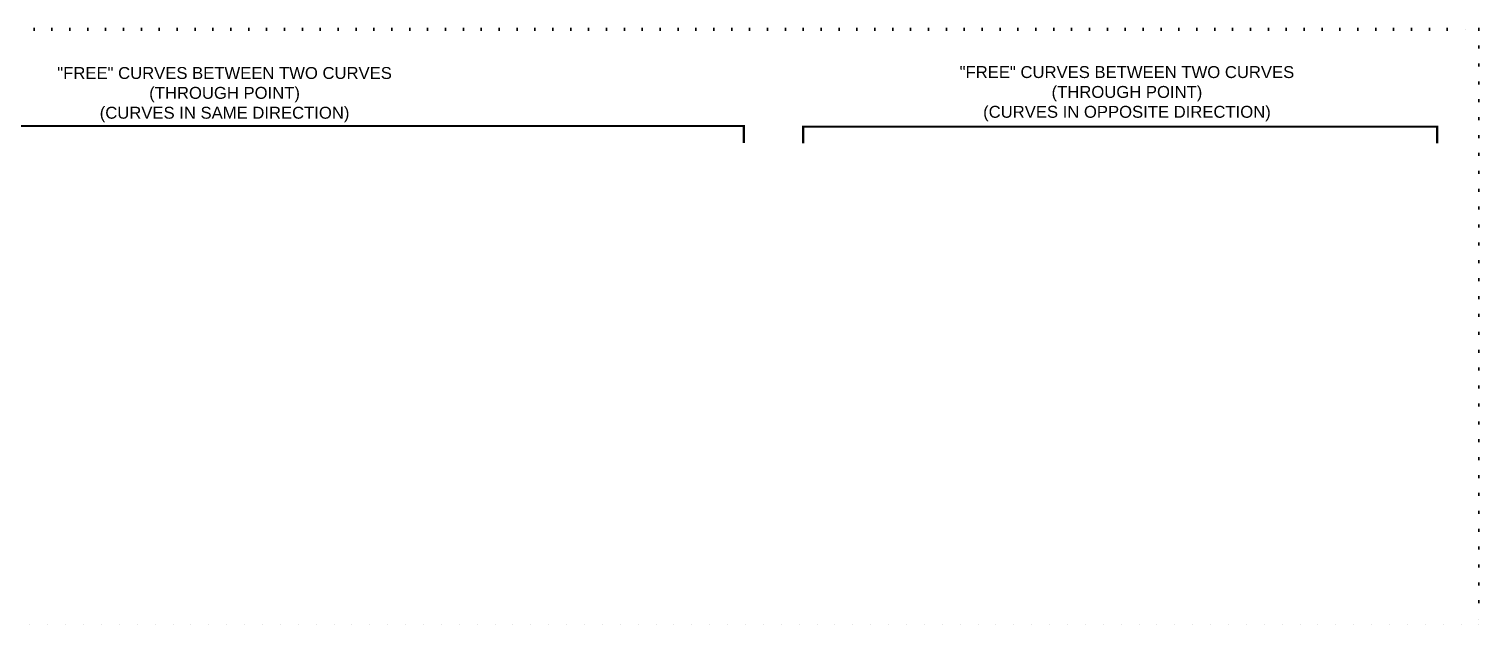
# Model space of a CAD drawing. Header units: feet. Extents: x 1000000 to 1072394, y 992134 to 1026925.
# Drawn here: x 1052367 to 1062101, y 1022404 to 1026404 of the extents above; entities that cross this region are included whole.
import ezdxf

# ---------------------------------------------------------------- set-up
doc = ezdxf.new("R2010")
doc.units = ezdxf.units.FT
doc.header["$LTSCALE"] = 40
doc.header["$MEASUREMENT"] = 0
doc.linetypes.add('ACAD_ISO07W100', pattern=[3, 0, -3])
doc.styles.get("Standard").update_dxf_attribs({"font": 'arial.ttf'})

msp = doc.modelspace()

# ---------------------------------------------------------------- linework, layer by layer
at = {"linetype": 'ACAD_ISO07W100', "lineweight": 100}
msp.add_lwpolyline([(1020814.3, 1026404), (1062101.2, 1026404), (1062101.2, 1022403.9), (1020814.3, 1022403.9)], close=True, dxfattribs=at)
at = {"const_width": 15}
for points in [[(1057165.8, 1025639.8), (1057165.8, 1025752.9), (1050285.6, 1025752.9), (1050285.6, 1025639.8)], [(1061819.9, 1025635.7), (1061819.9, 1025748.8), (1057563.7, 1025748.8), (1057563.7, 1025635.7)]]:
    msp.add_lwpolyline(points, dxfattribs=at)

# ---------------------------------------------------------------- texts
at = {"char_height": 80, "width": 2408.371, "attachment_point": 2}
for s, insert in [('{\\fArial|b0|i0|c238|p34;"FREE" CURVES BETWEEN \\fArial|b0|i0|c0|p34;TWO \\fArial|b0|i0|c238|p34;CURVE\\fArial|b0|i0|c0|p34;S\\P(THROUGH POINT)\\P(CURVES IN SAME DIRECTION)\\fArial|b0|i0|c238|p34;}', (1053679.9, 1026148.8)), ('{\\fArial|b0|i0|c238|p34;"FREE" CURVES BETWEEN \\fArial|b0|i0|c0|p34;TWO \\fArial|b0|i0|c238|p34;CURVE\\fArial|b0|i0|c0|p34;S\\P(THROUGH POINT)\\P(CURVES IN OPPOSITE DIRECTION)\\fArial|b0|i0|c238|p34;}', (1059737.8, 1026155))]:
    msp.add_mtext(s, dxfattribs=dict(at, insert=insert))

doc.saveas('drawing.dxf')
